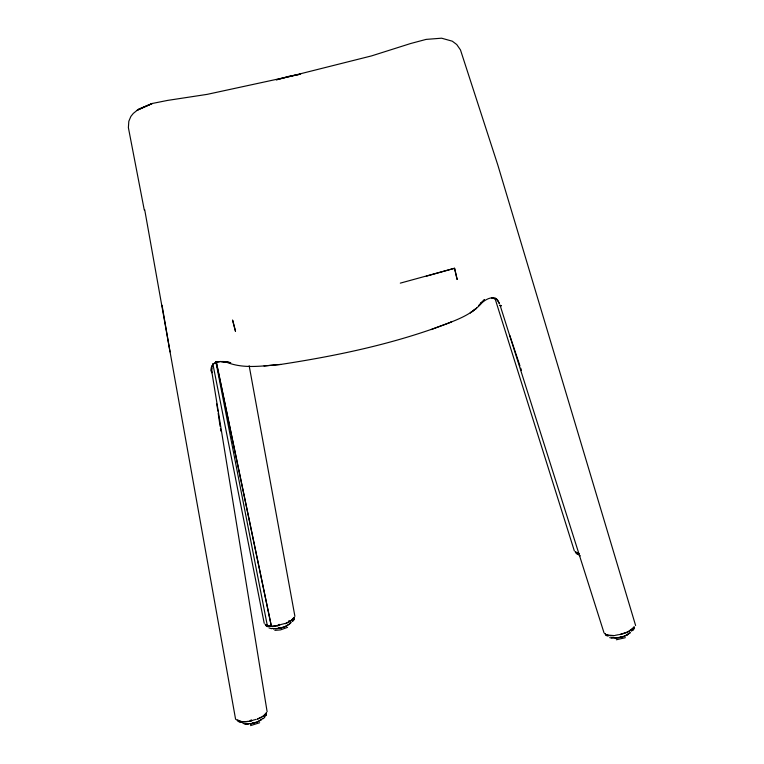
<?xml version="1.0" encoding="UTF-8"?>
<svg xmlns="http://www.w3.org/2000/svg" width="764" height="764" viewBox="0 0 764 764"><rect width="100%" height="100%" fill="white"/><g stroke="black" fill="none" stroke-linecap="round" stroke-linejoin="round"><path stroke-width="1.15" d="M212.172 367.847L211.208 371.285C209.737 360.322 223.298 360.503 230.747 362.738L220.557 361.477L216.107 362.098L213.013 364.084L211.504 367.255L211.523 370.998L211.79 372.775L211.456 369.518L267.133 711.761M264.583 716.689L265.987 715.39L266.397 712.745L263.618 715.935L257.325 719.125L261.498 717.291M265.987 715.39L266.397 712.745M633.872 627.206C630.653 631.752 624.828 633.241 619.728 634.607L627.721 631.981L633.509 627.75M265.987 713.538L262.539 716.68M291.122 622.345C286.806 627.339 279.404 629.011 273.073 628.533M288.716 624.408L285.048 626.566L280.522 627.932A7.927 1.719 -13.8 0 1 274.448 628.705L272.929 628.562M628.466 633.757C623.892 637.329 617.159 638.685 611.467 637.606M292.822 621.017L294.188 619.146L294.236 617.312L290.377 621.247L288.878 620.626M263.341 718.676L264.802 717.167M260.591 720.118L260.18 720.519L262.911 718.265M265.414 624.513C268.785 627.483 273.827 626.26 277.848 625.668L279.175 624.341M251.337 719.774L249.923 721.12C245.922 721.703 240.918 722.906 237.575 719.946M289.126 624.35L290.75 622.832M629.412 633.413L630.29 632.592M604.047 632.917L500.086 305.304M629.956 632.917L627.339 634.798A8.337 1.805 -13.8 0 0 628.466 633.824M499.933 305.438L501.385 305.848L500.114 305.294M292.421 621.256L293.815 619.967L294.236 617.312L291.456 620.502L285.163 623.691L289.336 621.858M261.708 719.459L257.21 721.999L252.683 723.365A7.927 1.719 -13.8 0 1 250.468 723.814M260.381 720.328L257.153 722.018L250.267 723.842L253.801 723.088L252.005 723.518L244.957 723.966M238.187 720.958L235.57 719.153L144.702 209.747M241.118 721.923L241.653 721.588M628.104 634.349L626.595 635.209A7.927 1.719 -13.8 0 1 620.54 637.281L619.423 637.52M287.531 627.359L280.522 629.889L274.859 630.367M259.645 722.725L250.563 725.619M431.316 329.58C449.901 321.902 472.037 316.984 484.395 299.65L478.598 305.753L483.736 300.787L480.384 303.499C484.682 300.796 489.724 296.212 495.129 298.476L491.538 297.673L496.151 299.383M450.559 322.332L451.619 321.93C396.831 343.294 338.719 355.527 280.732 364.438C262.463 365.822 243.047 369.327 225.619 361.821M625.344 637.682L616.357 639.764M426.312 276.196L454.551 268.269L457.13 279.433L454.551 268.269L400.307 283.138M621.218 637.109L622.956 636.622L616.061 638.026L612.356 637.501A8.337 1.805 -13.8 0 0 612.604 637.73L611.897 637.72M252.683 720.299L256.188 719.373M276.979 625.573L284.724 623.539M277.848 625.668L279.643 625.277L271.039 626.394L265.776 624.895M615.106 635.381L618.611 634.664M248.09 721.445L242.293 721.779L237.938 720.328M263.991 365.994L280.732 364.438M610.006 635.724L614.199 635.6L606.74 634.97M245.091 723.995L246.61 724.138A7.927 1.719 -13.8 0 0 248.424 724.081M221.149 361.592L228.34 362.451L225.466 361.706M579.102 553.661L575.473 551.952M608.965 635.6L606.205 634.683M245.187 723.9L245.96 724.081A8.337 1.805 -13.8 0 1 245.129 723.909M271.946 628.342L273.703 628.648A8.337 1.805 -13.8 0 1 272.968 628.476M271.65 628.724L268.995 627.96M609.71 637.615L611.458 638.093M578.167 554.215L576.877 553.757L575.254 551.665L576.209 553.241M268.097 626.786L266.149 625.811L265.194 624.236L266.808 626.327M578.549 553.547L575.846 552.334M579.064 555.399L580.306 555.81M576.877 553.757L578.214 554.234M605.46 634.091L605.031 633.49L605.938 635.104L608.029 636.173M242.876 723.26L243.773 723.661M237.671 720.433L239.476 721.999M237.919 720.815L238.97 721.751M605.632 634.76L606.645 635.667M605.203 633.795L605.718 634.321M509.76 335.377L519.959 365.899M520.714 368.162L521.468 370.416M495.015 298.457L574.337 550.901M635.619 625.535L497.861 165.186L460.472 49.918L456.748 44.541L452.278 41.18L441.592 38.2L426.121 39.394L410.64 43.519L371.571 55.896L276.348 79.828L289.145 76.276L300.615 74.137L207.168 94.364L167.583 100.409L152.313 103.465L138.647 109.099L133.299 113.416L130.883 116.395L128.82 121.285L128.381 127.626L144.281 210.033M216.317 361.888L271.363 626.213L216.155 361.525M212.822 363.712L264.229 623.348M215.811 361.601L267.362 625.783M249.169 365.755L294.904 616.3M162.063 305.313L170.028 351.889M216.795 403.946L217.845 411.013M218.189 413.362L220.108 426.322M220.452 428.68L220.806 431.039M634.206 627.626L633.337 629.822L631.398 630.969L633.671 629.383L634.139 626.805L634.206 627.626M476.545 308.226L470.357 312.81L476.545 308.226M147.872 105.442L137.205 110.226L152.313 103.465L147.872 105.442M281.639 627.655L278.096 628.409L281.639 627.655M251.805 720.71L250.009 721.101L251.805 720.71M241.739 722.161L240.268 722.219L241.739 722.161M496.734 299.182L494.976 298.113L497.861 300.424L499.513 303.795L496.734 299.182M235.493 331.299L232.628 320.212L235.493 331.299"/></g></svg>
